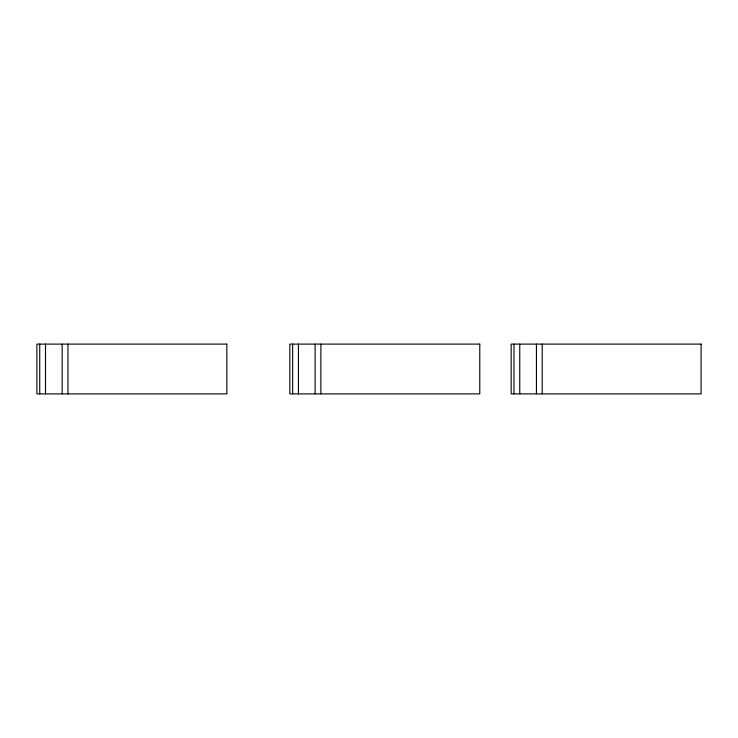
<?xml version="1.0" encoding="UTF-8"?>
<svg xmlns="http://www.w3.org/2000/svg" width="738" height="738" viewBox="0 0 738 738"><rect width="100%" height="100%" fill="white"/><g stroke="black" fill="none" stroke-linecap="round" stroke-linejoin="round"><path stroke-width="1.11" d="M542.209 344.111L542.209 393.889M536.425 344.111L536.425 393.889M519.755 344.111L519.755 393.889M513.971 344.111L513.971 393.889M320.882 344.111L320.882 393.889M315.108 344.111L315.108 393.889M298.438 344.111L298.438 393.889M292.654 344.111L292.654 393.889M67.951 344.111L67.951 393.889M62.167 344.111L62.167 393.889M45.498 344.111L45.498 393.889M39.723 344.111L39.723 393.889M226.843 344.111L36.9 344.111L36.9 393.889L226.843 393.889L226.843 344.111M479.783 344.111L289.831 344.111L289.831 393.889L479.783 393.889L479.783 344.111M701.1 344.111L511.157 344.111L511.157 393.889L701.1 393.889L701.1 344.111"/></g></svg>
